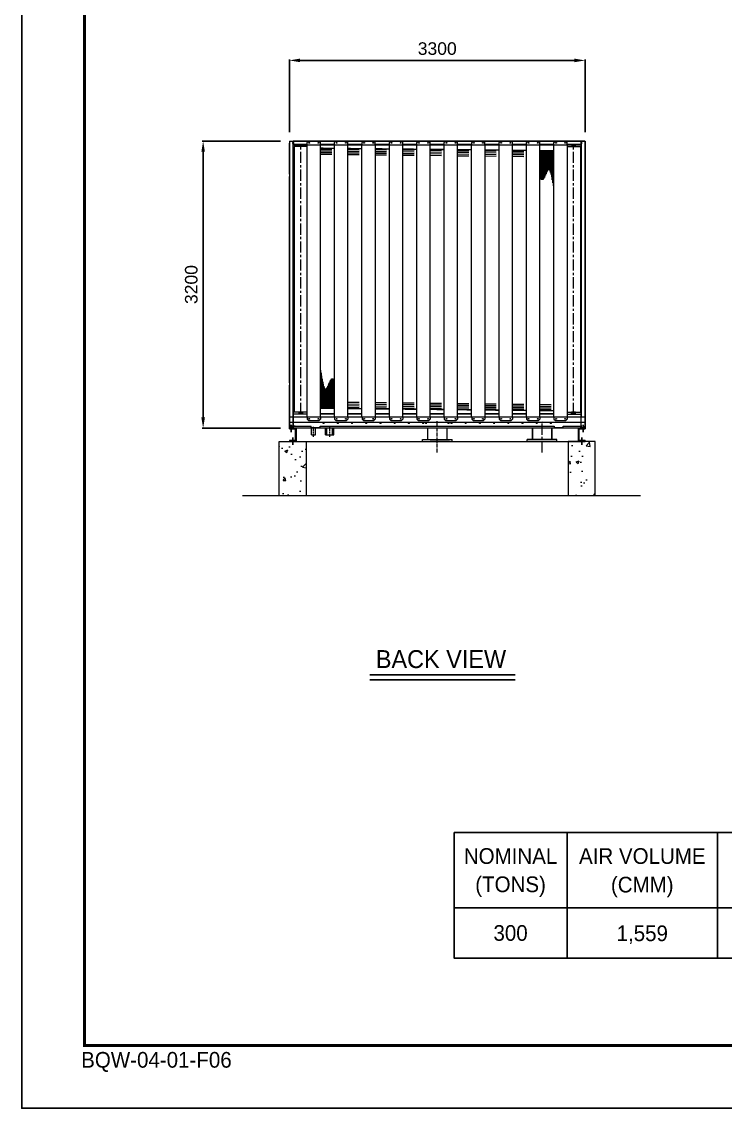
# Model space of a CAD drawing. Header units: millimetres. Extents: x -661502 to 32907, y -140885 to 22606.
# Drawn here: x 3500 to 11350, y 1811 to 13924 of the extents above; entities that cross this region are included whole.
import ezdxf
from ezdxf.enums import TextEntityAlignment as Align

# ---------------------------------------------------------------- set-up
doc = ezdxf.new("R2010")
doc.units = ezdxf.units.MM
for name, pattern in [('CENTER', [2, 1.25, -0.25, 0.25, -0.25]), ('CENTERX2', [4, 2.5, -0.5, 0.5, -0.5]), ('DASHED', [15, 12, -3])]:
    doc.linetypes.add(name, pattern=pattern)
for name, color, linetype in [('center', 1, 'CENTER'), ('냉각탑_box', 1, 'Continuous'), ('냉각탑_form', 1, 'Continuous'), ('냉각탑_text', 3, 'Continuous'), ('냉각탑_기초', 23, 'Continuous')]:
    doc.layers.add(name, color=color, linetype=linetype)
doc.styles.get("Standard").update_dxf_attribs({"font": 'arial.ttf'})
doc.styles.add('돋움', font='Dotum.ttf')
doc.dimstyles.new('1.40', dxfattribs={"dimscale": 20, "dimtxt": 1.5, "dimasz": 1, "dimexe": 0.5, "dimexo": 0.5, "dimgap": 0.5, "dimtad": 1, "dimdec": 0, "dimzin": 0, "dimdsep": 46, "dimtxsty": 'Standard', "dimcen": 0, "dimclrd": 2, "dimclre": 2, "dimclrt": 3, "dimadec": 0, "dimazin": 0, "dimtfac": 1, "dimtdec": 0, "dimtmove": 0, "dimatfit": 0, "dimfxl": 1, "dimtolj": 1, "dimtzin": 0, "dimlwd": -1, "dimlwe": -1, "dimarcsym": 0})

# ---------------------------------------------------------------- blocks, each defined once
blk = doc.blocks.new('*D347')
at = {"color": 2, "transparency": 16777216}
for p, q in [((6386, 12594), (5514, 12594)), ((5524, 9514), (5524, 12474)), ((6386, 9394), (5514, 9394))]:
    blk.add_line(p, q, dxfattribs=at)
for points in [[(5504, 12474), (5544, 12474), (5524, 12594)], [(5504, 9514), (5544, 9514), (5524, 9394)]]:
    blk.add_solid(points, dxfattribs=at)
at = {"layer": 'Defpoints', "color": 0, "transparency": 16777216}
for p in [(5524, 12594), (6486, 12594), (6486, 9394)]:
    blk.add_point(p, dxfattribs=at)
at = {"color": 3, "lineweight": 5, "transparency": 16777216, "insert": (5392, 10994), "char_height": 140, "attachment_point": 5, "rotation": 90}
blk.add_mtext('\\A1;3200', dxfattribs=at)
blk = doc.blocks.new('*D349')
at = {"color": 2, "transparency": 16777216}
for p, q in [((6486, 12694), (6486, 13503)), ((6606, 13493), (9666, 13493)), ((9786, 12694), (9786, 13503))]:
    blk.add_line(p, q, dxfattribs=at)
for points in [[(6606, 13513), (6606, 13473), (6486, 13493)], [(9666, 13513), (9666, 13473), (9786, 13493)]]:
    blk.add_solid(points, dxfattribs=at)
at = {"layer": 'Defpoints', "color": 0, "transparency": 16777216}
for p in [(9786, 13493), (6486, 12594), (9786, 12594)]:
    blk.add_point(p, dxfattribs=at)
at = {"color": 3, "lineweight": 5, "transparency": 16777216, "insert": (8136, 13624), "char_height": 140, "attachment_point": 5}
blk.add_mtext('\\A1;3300', dxfattribs=at)
blk = doc.blocks.new('3')
at = {"lineweight": 20}
for p, q in [((6486, 12594), (6486, 9394)), ((6486, 12594), (9786, 12594)), ((6488, 12592), (6488, 9396)), ((6488, 12592), (6526, 12592)), ((6526, 12592), (6526, 12564)), ((6528, 12564), (6526, 12564)), ((6528, 9519), (6528, 12594)), ((6528, 12554), (6685, 12554)), ((9742, 12592), (6530, 12592)), ((6530, 12592), (6530, 12556)), ((6530, 12556), (6555, 12556)), ((6538, 12535), (6538, 9570)), ((6684, 12535), (6538, 12535)), ((6555, 12556), (6555, 12554)), ((6684, 9519), (6684, 12552)), ((6684, 12552), (6834, 12552)), ((6685, 12576), (6700, 12591)), ((6685, 12552), (6685, 12576)), ((6700, 12591), (6818, 12591)), ((6833, 12576), (6818, 12591)), ((6833, 12552), (6833, 12576)), ((6833, 12554), (6991, 12554)), ((6834, 9519), (6834, 12552)), ((6834, 12515), (6990, 12513)), ((6990, 9519), (6990, 12552)), ((6990, 12552), (7140, 12552)), ((6991, 12576), (7006, 12591)), ((6991, 12552), (6991, 12576)), ((7006, 12591), (7124, 12591)), ((7139, 12576), (7124, 12591)), ((7139, 12552), (7139, 12576)), ((7139, 12554), (7297, 12554)), ((7140, 9519), (7140, 12552)), ((7140, 12511), (7296, 12510)), ((7296, 9519), (7296, 12552)), ((7296, 12552), (7446, 12552)), ((7297, 12576), (7312, 12591)), ((7297, 12552), (7297, 12576)), ((7312, 12591), (7430, 12591)), ((7445, 12576), (7430, 12591)), ((7445, 12552), (7445, 12576)), ((7445, 12554), (7603, 12554)), ((7446, 9519), (7446, 12552)), ((7446, 12508), (7602, 12506)), ((7602, 9519), (7602, 12552)), ((7602, 12552), (7752, 12552)), ((7603, 12576), (7618, 12591)), ((7603, 12552), (7603, 12576)), ((7618, 12591), (7736, 12591)), ((7751, 12576), (7736, 12591)), ((7751, 12552), (7751, 12576)), ((7751, 12554), (7909, 12554)), ((7752, 9519), (7752, 12552)), ((7752, 12505), (7908, 12503)), ((7908, 9519), (7908, 12552)), ((7908, 12552), (8058, 12552)), ((7909, 12576), (7924, 12591)), ((7909, 12552), (7909, 12576)), ((7924, 12591), (8042, 12591)), ((8057, 12576), (8042, 12591)), ((8057, 12552), (8057, 12576)), ((8057, 12554), (8215, 12554)), ((8058, 9519), (8058, 12552)), ((8058, 12501), (8214, 12500)), ((8214, 9519), (8214, 12552)), ((8214, 12552), (8364, 12552)), ((8215, 12576), (8230, 12591)), ((8215, 12552), (8215, 12576)), ((8230, 12591), (8348, 12591)), ((8363, 12576), (8348, 12591)), ((8363, 12552), (8363, 12576)), ((8363, 12554), (8521, 12554)), ((8364, 9519), (8364, 12552)), ((8364, 12498), (8520, 12496)), ((8520, 9519), (8520, 12552)), ((8520, 12552), (8670, 12552)), ((8521, 12576), (8536, 12591)), ((8521, 12552), (8521, 12576)), ((8536, 12591), (8654, 12591)), ((8669, 12576), (8654, 12591)), ((8669, 12552), (8669, 12576)), ((8669, 12554), (8827, 12554)), ((8670, 9519), (8670, 12552)), ((8670, 12495), (8826, 12493)), ((8826, 9519), (8826, 12552)), ((8826, 12552), (8976, 12552)), ((8827, 12576), (8842, 12591)), ((8827, 12552), (8827, 12576)), ((8842, 12591), (8960, 12591)), ((8975, 12576), (8960, 12591)), ((8975, 12552), (8975, 12576)), ((8975, 12554), (9133, 12554)), ((8976, 9519), (8976, 12552)), ((8976, 12491), (9132, 12490)), ((9132, 9519), (9132, 12552)), ((9132, 12552), (9282, 12552)), ((9133, 12576), (9148, 12591)), ((9133, 12552), (9133, 12576)), ((9148, 12591), (9266, 12591)), ((9281, 12576), (9266, 12591)), ((9281, 12552), (9281, 12576)), ((9281, 12554), (9439, 12554)), ((9282, 9519), (9282, 12552)), ((9282, 12488), (9438, 12486)), ((9438, 9519), (9438, 12552)), ((9438, 12552), (9588, 12552)), ((9439, 12576), (9454, 12591)), ((9439, 12552), (9439, 12576)), ((9454, 12591), (9572, 12591)), ((9587, 12576), (9572, 12591)), ((9587, 12552), (9587, 12576)), ((9587, 12554), (9744, 12554)), ((9588, 9519), (9588, 12552)), ((9588, 12535), (9734, 12535)), ((9742, 12556), (9718, 12556)), ((9744, 12554), (9718, 12554)), ((9722, 12556), (9722, 12554)), ((9734, 12535), (9734, 9570)), ((9742, 12592), (9742, 12556)), ((9744, 12594), (9744, 9519)), ((9744, 12564), (9746, 12564)), ((9784, 12592), (9746, 12592)), ((9746, 12592), (9746, 12564)), ((9784, 12592), (9784, 9396)), ((9786, 12594), (9786, 9394)), ((6684, 9570), (6538, 9570)), ((6834, 9619), (6990, 9617)), ((7140, 9616), (7296, 9614)), ((7446, 9612), (7602, 9611)), ((7752, 9609), (7908, 9607)), ((8058, 9606), (8214, 9604)), ((8364, 9602), (8520, 9601)), ((8670, 9599), (8826, 9597)), ((8976, 9596), (9132, 9594)), ((9282, 9592), (9438, 9591)), ((9588, 9570), (9734, 9570)), ((6486, 9519), (9786, 9519)), ((6486, 9459), (6486, 9394)), ((6488, 9459), (6488, 9396)), ((6488, 9459), (9784, 9459)), ((6528, 9394), (6528, 9459)), ((6685, 9519), (6685, 9495)), ((6685, 9495), (6700, 9480)), ((6700, 9480), (6818, 9480)), ((6833, 9495), (6818, 9480)), ((6833, 9519), (6833, 9495)), ((6990, 9550), (6834, 9550)), ((6991, 9519), (6991, 9495)), ((6991, 9495), (7006, 9480)), ((7006, 9480), (7124, 9480)), ((7139, 9495), (7124, 9480)), ((7139, 9519), (7139, 9495)), ((7296, 9550), (7140, 9550)), ((7297, 9519), (7297, 9495)), ((7297, 9495), (7312, 9480)), ((7312, 9480), (7430, 9480)), ((7445, 9495), (7430, 9480)), ((7445, 9519), (7445, 9495)), ((7602, 9550), (7446, 9550)), ((7603, 9519), (7603, 9495)), ((7603, 9495), (7618, 9480)), ((7618, 9480), (7736, 9480)), ((7751, 9495), (7736, 9480)), ((7751, 9519), (7751, 9495)), ((7908, 9550), (7752, 9550)), ((7909, 9519), (7909, 9495)), ((7909, 9495), (7924, 9480)), ((7924, 9480), (8042, 9480)), ((8057, 9495), (8042, 9480)), ((8057, 9519), (8057, 9495)), ((8214, 9550), (8058, 9550)), ((8215, 9519), (8215, 9495)), ((8215, 9495), (8230, 9480)), ((8230, 9480), (8348, 9480)), ((8363, 9495), (8348, 9480)), ((8363, 9519), (8363, 9495)), ((8520, 9550), (8364, 9550)), ((8521, 9519), (8521, 9495)), ((8521, 9495), (8536, 9480)), ((8536, 9480), (8654, 9480)), ((8669, 9495), (8654, 9480)), ((8669, 9519), (8669, 9495)), ((8826, 9550), (8670, 9550)), ((8827, 9519), (8827, 9495)), ((8827, 9495), (8842, 9480)), ((8842, 9480), (8960, 9480)), ((8975, 9495), (8960, 9480)), ((8975, 9519), (8975, 9495)), ((9132, 9550), (8976, 9550)), ((9133, 9519), (9133, 9495)), ((9133, 9495), (9148, 9480)), ((9148, 9480), (9266, 9480)), ((9281, 9495), (9266, 9480)), ((9281, 9519), (9281, 9495)), ((9438, 9550), (9282, 9550)), ((9439, 9519), (9439, 9495)), ((9439, 9495), (9454, 9480)), ((9454, 9480), (9572, 9480)), ((9587, 9495), (9572, 9480)), ((9587, 9519), (9587, 9495)), ((9744, 9394), (9744, 9459)), ((9784, 9459), (9784, 9396)), ((6561, 9394), (6486, 9394)), ((6488, 9396), (6526, 9396)), ((6526, 9396), (6526, 9424)), ((9711, 9394), (9786, 9394)), ((9744, 9424), (9746, 9424)), ((9746, 9396), (9746, 9424)), ((9784, 9396), (9746, 9396))]:
    blk.add_line(p, q, dxfattribs=at)
at = {"color": 7, "lineweight": 20, "ltscale": 0.280701}
for p, q in [((6486, 12226), (6486, 12572)), ((6486, 12572), (6486, 12476)), ((6528, 12207), (6528, 12590)), ((6685, 12554), (6531, 12554)), ((9739, 12594), (6533, 12594)), ((6991, 12554), (6833, 12554)), ((7297, 12554), (7139, 12554)), ((7603, 12554), (7445, 12554)), ((7909, 12554), (7751, 12554)), ((8215, 12554), (8057, 12554)), ((8521, 12554), (8363, 12554)), ((8827, 12554), (8669, 12554)), ((9133, 12554), (8975, 12554)), ((9439, 12554), (9281, 12554)), ((9741, 12554), (9587, 12554)), ((9744, 12207), (9744, 12590)), ((9786, 12226), (9786, 12572)), ((6486, 12456), (6486, 12226)), ((6530, 12332), (6530, 12278)), ((6530, 12278), (6530, 9774)), ((9743, 12278), (9743, 12332)), ((9743, 12277), (9744, 12279)), ((9743, 12277), (9743, 12278)), ((9743, 12277), (9743, 12270)), ((9743, 12270), (9743, 12269)), ((9743, 12270), (9744, 12269)), ((9743, 12223), (9743, 12269)), ((9744, 12278), (9744, 12345)), ((9744, 12269), (9744, 12279)), ((9744, 12278), (9744, 12279)), ((9744, 12269), (9744, 12269)), ((9744, 12232), (9744, 12269)), ((6486, 9898), (6486, 12199)), ((6528, 9899), (6528, 12199)), ((9743, 12231), (9744, 12233)), ((9743, 12231), (9743, 12232)), ((9743, 12224), (9743, 12231)), ((9743, 12224), (9743, 12223)), ((9743, 12224), (9744, 12223)), ((9743, 9397), (9743, 12223)), ((9744, 12233), (9744, 12232)), ((9744, 12232), (9744, 12233)), ((9744, 12232), (9744, 12223)), ((9744, 12223), (9744, 12223)), ((9744, 9656), (9744, 12223)), ((9786, 9898), (9786, 12199)), ((6486, 10068), (6486, 10068)), ((6486, 10061), (6486, 10061)), ((6486, 9416), (6486, 9872)), ((6528, 9899), (6528, 9890)), ((6528, 9397), (6528, 9890)), ((6530, 9872), (6530, 9416)), ((6530, 9872), (6538, 9872)), ((9744, 9397), (9744, 9890)), ((9786, 9416), (9786, 9872)), ((6528, 9774), (6530, 9774)), ((9742, 9647), (9742, 9657)), ((9742, 9656), (9742, 9657)), ((9743, 9655), (9742, 9657)), ((9743, 9648), (9742, 9647)), ((9742, 9647), (9742, 9647)), ((9742, 9611), (9742, 9601)), ((9742, 9610), (9742, 9611)), ((9743, 9609), (9742, 9611)), ((9743, 9602), (9742, 9601)), ((9742, 9601), (9742, 9601)), ((9743, 9655), (9744, 9657)), ((9743, 9655), (9743, 9648)), ((9743, 9655), (9743, 9655)), ((9743, 9648), (9744, 9647)), ((9743, 9609), (9744, 9611)), ((9743, 9602), (9743, 9609)), ((9743, 9602), (9744, 9601)), ((9744, 9647), (9744, 9657)), ((9744, 9656), (9744, 9657)), ((9744, 9647), (9744, 9647)), ((9744, 9611), (9744, 9601)), ((9744, 9610), (9744, 9611)), ((9744, 9601), (9744, 9601)), ((6486, 9510), (6486, 9479)), ((6486, 9479), (6486, 9459)), ((6486, 9459), (6486, 9429)), ((6868, 9454), (6868, 9442)), ((7027, 9454), (7027, 9442)), ((7185, 9454), (7185, 9442)), ((7344, 9454), (7344, 9442)), ((7502, 9454), (7502, 9442)), ((7661, 9454), (7661, 9442)), ((7819, 9454), (7819, 9442)), ((7978, 9454), (7978, 9442)), ((8005, 9449), (8017, 9449)), ((8011, 9455), (8011, 9443)), ((8255, 9449), (8267, 9449)), ((8261, 9455), (8261, 9443)), ((8295, 9454), (8295, 9442)), ((8453, 9454), (8453, 9442)), ((8612, 9454), (8612, 9442)), ((8770, 9454), (8770, 9442)), ((8929, 9454), (8929, 9442)), ((9087, 9454), (9087, 9442)), ((9246, 9454), (9246, 9442)), ((9404, 9454), (9404, 9442)), ((9744, 9544), (9742, 9544)), ((9742, 9541), (9744, 9541)), ((9742, 9540), (9744, 9540)), ((9744, 9540), (9742, 9540)), ((6486, 9429), (6486, 9419)), ((6486, 9397), (6486, 9414)), ((6488, 9397), (6488, 9416)), ((6525, 9396), (6490, 9396)), ((6490, 9394), (6525, 9394)), ((6525, 9394), (6532, 9394)), ((6528, 9398), (6530, 9398)), ((6530, 9397), (6528, 9397)), ((6530, 9396), (6530, 9416)), ((6550, 9416), (6530, 9416)), ((6530, 9395), (6530, 9396)), ((6532, 9396), (6530, 9396)), ((6530, 9395), (6532, 9395)), ((6532, 9394), (6532, 9416)), ((6532, 9414), (6730, 9414)), ((6730, 9394), (6532, 9394)), ((6730, 9394), (6730, 9414)), ((6830, 9396), (6730, 9396)), ((9442, 9394), (6730, 9394)), ((6830, 9394), (6830, 9414)), ((6830, 9414), (9442, 9414)), ((6862, 9448), (6874, 9448)), ((7021, 9448), (7033, 9448)), ((7179, 9448), (7191, 9448)), ((7338, 9448), (7350, 9448)), ((7496, 9448), (7508, 9448)), ((7655, 9448), (7667, 9448)), ((7813, 9448), (7825, 9448)), ((7972, 9448), (7984, 9448)), ((8289, 9448), (8301, 9448)), ((8447, 9448), (8459, 9448)), ((8606, 9448), (8618, 9448)), ((8764, 9448), (8776, 9448)), ((8923, 9448), (8935, 9448)), ((9081, 9448), (9093, 9448)), ((9240, 9448), (9252, 9448)), ((9398, 9448), (9410, 9448)), ((9442, 9414), (9442, 9397)), ((9442, 9394), (9442, 9397)), ((9542, 9396), (9442, 9396)), ((9542, 9394), (9442, 9394)), ((9542, 9414), (9740, 9414)), ((9542, 9394), (9542, 9414)), ((9740, 9394), (9542, 9394)), ((9740, 9394), (9740, 9414)), ((9742, 9396), (9740, 9396)), ((9740, 9395), (9742, 9395)), ((9740, 9395), (9742, 9395)), ((9748, 9394), (9740, 9394)), ((9742, 9416), (9742, 9396)), ((9744, 9398), (9742, 9398)), ((9742, 9397), (9744, 9397)), ((9742, 9397), (9744, 9397)), ((9742, 9395), (9742, 9396)), ((9744, 9397), (9744, 9397)), ((9784, 9397), (9784, 9416)), ((9786, 9397), (9786, 9414))]:
    blk.add_line(p, q, dxfattribs=at)
at = {"color": 7, "lineweight": 20}
for p, q in [((6684, 12552), (6530, 12552)), ((6530, 12332), (6530, 12552)), ((6530, 12550), (6684, 12550)), ((6530, 12335), (6530, 12548)), ((6533, 12552), (6684, 12552)), ((6533, 12550), (6684, 12550)), ((6990, 12552), (6834, 12552)), ((6834, 12552), (6990, 12552)), ((6834, 12550), (6990, 12550)), ((6834, 12550), (6990, 12550)), ((7140, 12552), (7296, 12552)), ((7140, 12550), (7296, 12550)), ((7140, 12550), (7296, 12550)), ((7602, 12552), (7446, 12552)), ((7446, 12552), (7602, 12552)), ((7446, 12550), (7602, 12550)), ((7446, 12550), (7602, 12550)), ((7908, 12552), (7752, 12552)), ((7752, 12552), (7908, 12552)), ((7752, 12550), (7908, 12550)), ((7752, 12550), (7908, 12550)), ((8214, 12552), (8058, 12552)), ((8058, 12552), (8214, 12552)), ((8058, 12550), (8214, 12550)), ((8520, 12552), (8364, 12552)), ((8364, 12550), (8520, 12550)), ((8826, 12552), (8670, 12552)), ((8670, 12550), (8826, 12550)), ((9132, 12552), (8976, 12552)), ((8976, 12550), (9132, 12550)), ((9438, 12552), (9282, 12552)), ((9282, 12550), (9438, 12550)), ((9743, 12552), (9588, 12552)), ((9588, 12550), (9743, 12550)), ((9743, 12332), (9743, 12552)), ((8028, 9394), (8028, 9266)), ((8244, 9394), (8244, 9266)), ((6733, 9319), (6778, 9319)), ((6890, 9319), (6982, 9319)), ((7971, 9266), (8301, 9266)), ((7971, 9244), (7971, 9266)), ((7971, 9244), (8301, 9244)), ((8274, 9244), (8058, 9244)), ((8301, 9244), (8301, 9266))]:
    blk.add_line(p, q, dxfattribs=at)
at = {"lineweight": 20, "ltscale": 30}
for p, q in [((6598, 12550), (6598, 12535)), ((6634, 12535), (6598, 12535)), ((6607, 12550), (6607, 12535)), ((6625, 12550), (6625, 12535)), ((6634, 12550), (6634, 12535)), ((9638, 12550), (9638, 12535)), ((9674, 12535), (9638, 12535)), ((9647, 12550), (9647, 12535)), ((9665, 12550), (9665, 12535)), ((9674, 12550), (9674, 12535)), ((6595, 9550), (6595, 9570)), ((6638, 9570), (6595, 9570)), ((6606, 9550), (6606, 9570)), ((6627, 9550), (6627, 9570)), ((6638, 9550), (6638, 9570)), ((9635, 9550), (9635, 9570)), ((9678, 9570), (9635, 9570)), ((9646, 9550), (9646, 9570)), ((9667, 9550), (9667, 9570)), ((9678, 9550), (9678, 9570))]:
    blk.add_line(p, q, dxfattribs=at)
at = {"color": 1, "linetype": 'CENTER', "lineweight": 20, "ltscale": 100}
for p, q in [((6616, 9550), (6616, 12550)), ((6834, 12505), (6990, 12504)), ((6834, 12486), (6990, 12484)), ((7140, 12502), (7296, 12500)), ((7140, 12483), (7296, 12481)), ((7446, 12499), (7602, 12497)), ((7446, 12479), (7602, 12478)), ((7752, 12495), (7908, 12493)), ((8058, 12492), (8214, 12490)), ((8364, 12488), (8520, 12487)), ((8670, 12485), (8826, 12483)), ((8976, 12482), (9132, 12480)), ((9282, 12478), (9438, 12477)), ((9656, 12550), (9656, 12528)), ((9656, 9550), (9656, 12535)), ((6834, 12467), (6990, 12465)), ((6834, 12448), (6990, 12446)), ((7140, 12464), (7296, 12462)), ((7140, 12445), (7296, 12443)), ((7446, 12460), (7602, 12459)), ((7446, 12441), (7602, 12440)), ((7752, 12476), (7908, 12474)), ((7752, 12457), (7908, 12455)), ((7752, 12438), (7908, 12436)), ((8058, 12473), (8214, 12471)), ((8058, 12454), (8214, 12452)), ((8058, 12435), (8214, 12433)), ((8364, 12469), (8520, 12468)), ((8364, 12450), (8520, 12449)), ((8364, 12431), (8520, 12430)), ((8670, 12466), (8826, 12464)), ((8670, 12447), (8826, 12445)), ((8670, 12428), (8826, 12426)), ((8976, 12463), (9132, 12461)), ((8976, 12444), (9132, 12442)), ((8976, 12425), (9132, 12423)), ((9282, 12459), (9438, 12458)), ((9282, 12440), (9438, 12439)), ((9282, 12421), (9438, 12420)), ((6834, 9686), (6990, 9684)), ((6834, 9667), (6990, 9665)), ((6834, 9648), (6990, 9646)), ((6834, 9629), (6990, 9627)), ((7140, 9682), (7296, 9681)), ((7140, 9663), (7296, 9662)), ((7140, 9644), (7296, 9643)), ((7140, 9625), (7296, 9624)), ((7446, 9679), (7602, 9677)), ((7446, 9660), (7602, 9658)), ((7446, 9641), (7602, 9639)), ((7446, 9622), (7602, 9620)), ((7752, 9676), (7908, 9674)), ((7752, 9657), (7908, 9655)), ((7752, 9638), (7908, 9636)), ((7752, 9619), (7908, 9617)), ((8058, 9672), (8214, 9671)), ((8058, 9653), (8214, 9652)), ((8058, 9634), (8214, 9633)), ((8058, 9615), (8214, 9614)), ((8364, 9669), (8520, 9667)), ((8364, 9650), (8520, 9648)), ((8364, 9631), (8520, 9629)), ((8364, 9612), (8520, 9610)), ((8670, 9666), (8826, 9664)), ((8670, 9647), (8826, 9645)), ((8670, 9628), (8826, 9626)), ((8670, 9609), (8826, 9607)), ((8976, 9662), (9132, 9661)), ((8976, 9643), (9132, 9642)), ((8976, 9624), (9132, 9623)), ((8976, 9605), (9132, 9604)), ((9282, 9659), (9438, 9657)), ((9282, 9640), (9438, 9638)), ((9282, 9621), (9438, 9619)), ((9282, 9602), (9438, 9600))]:
    blk.add_line(p, q, dxfattribs=at)
at = {"color": 6, "linetype": 'DASHED', "lineweight": 20}
for p, q in [((6834, 12517), (6990, 12515)), ((7140, 12513), (7296, 12512)), ((7446, 12510), (7602, 12508)), ((7752, 12507), (7908, 12505)), ((8058, 12503), (8214, 12502)), ((8364, 12500), (8520, 12498)), ((8670, 12497), (8826, 12495)), ((8976, 12493), (9132, 12492)), ((9282, 12490), (9438, 12488)), ((6834, 9617), (6990, 9615)), ((7140, 9614), (7296, 9612)), ((7446, 9610), (7602, 9609)), ((7752, 9607), (7908, 9605)), ((8058, 9604), (8214, 9602)), ((8364, 9600), (8520, 9599)), ((8670, 9597), (8826, 9595)), ((8976, 9594), (9132, 9592)), ((9282, 9590), (9438, 9589)), ((6990, 9552), (6834, 9552)), ((7296, 9552), (7140, 9552)), ((7602, 9552), (7446, 9552)), ((7908, 9552), (7752, 9552)), ((8214, 9552), (8058, 9552)), ((8520, 9552), (8364, 9552)), ((8826, 9552), (8670, 9552)), ((9132, 9552), (8976, 9552)), ((9438, 9552), (9282, 9552))]:
    blk.add_line(p, q, dxfattribs=at)
at = {"color": 5, "lineweight": 20, "ltscale": 30}
for p, q in [((9284, 12488), (9284, 12179)), ((9290, 12488), (9290, 12169)), ((9296, 12488), (9296, 12163)), ((9302, 12488), (9302, 12160)), ((9308, 12488), (9308, 12160)), ((9314, 12488), (9314, 12163)), ((9320, 12488), (9320, 12169)), ((9326, 12488), (9326, 12178)), ((9332, 12488), (9332, 12189)), ((9338, 12488), (9338, 12202)), ((9344, 12487), (9344, 12215)), ((9350, 12487), (9350, 12229)), ((9356, 12487), (9356, 12242)), ((9362, 12487), (9362, 12254)), ((9368, 12487), (9368, 12264)), ((9374, 12487), (9374, 12271)), ((9380, 12487), (9380, 12273)), ((9386, 12487), (9386, 12269)), ((9392, 12487), (9392, 12260)), ((9398, 12487), (9398, 12244)), ((9404, 12487), (9404, 12222)), ((9410, 12487), (9410, 12194)), ((9416, 12487), (9416, 12162)), ((9422, 12487), (9422, 12127)), ((9428, 12486), (9428, 12094)), ((9434, 12486), (9434, 12066)), ((6838, 9619), (6838, 10039)), ((6844, 9619), (6844, 10011)), ((6850, 9619), (6850, 9978)), ((6856, 9619), (6856, 9943)), ((6952, 9618), (6952, 9936)), ((6958, 9618), (6958, 9942)), ((6964, 9617), (6964, 9946)), ((6970, 9617), (6970, 9945)), ((6976, 9617), (6976, 9942)), ((6982, 9617), (6982, 9936)), ((6862, 9619), (6862, 9911)), ((6868, 9619), (6868, 9883)), ((6874, 9619), (6874, 9861)), ((6880, 9618), (6880, 9845)), ((6886, 9618), (6886, 9836)), ((6892, 9618), (6892, 9833)), ((6898, 9618), (6898, 9835)), ((6904, 9618), (6904, 9841)), ((6910, 9618), (6910, 9851)), ((6916, 9618), (6916, 9863)), ((6922, 9618), (6922, 9877)), ((6928, 9618), (6928, 9890)), ((6934, 9618), (6934, 9904)), ((6940, 9618), (6940, 9916)), ((6946, 9618), (6946, 9927)), ((6988, 9617), (6988, 9927))]:
    blk.add_line(p, q, dxfattribs=at)
at = {"color": 0, "lineweight": 20}
for p, q in [((9743, 12278), (9743, 12269)), ((6684, 9550), (6530, 9550)), ((9588, 9550), (9743, 9550)), ((6486, 9394), (6561, 9394)), ((6526, 9424), (6528, 9424)), ((9711, 9394), (9786, 9394))]:
    blk.add_line(p, q, dxfattribs=at)
at = {"color": 7, "lineweight": 25, "ltscale": 0.008333}
for p, q in [((6486, 9394), (6486, 9384)), ((9786, 9394), (9786, 9384))]:
    blk.add_line(p, q, dxfattribs=at)
at = {"color": 7, "lineweight": 25, "ltscale": 0.125}
for p, q in [((6561, 9394), (6486, 9394)), ((9711, 9394), (9786, 9394)), ((6486, 9244), (6561, 9244)), ((9786, 9244), (9711, 9244))]:
    blk.add_line(p, q, dxfattribs=at)
at = {"color": 7, "lineweight": 25, "ltscale": 0.05125}
for p, q in [((6486, 9384), (6545, 9384)), ((9786, 9384), (9728, 9384)), ((6545, 9254), (6486, 9254)), ((9728, 9254), (9786, 9254))]:
    blk.add_line(p, q, dxfattribs=at)
for p, q in [((6496, 9384), (6496, 9394)), ((6518, 9384), (6518, 9394)), ((9754, 9384), (9754, 9394)), ((9776, 9384), (9776, 9394)), ((6513, 9244), (6513, 9254)), ((6535, 9244), (6535, 9254)), ((9738, 9244), (9738, 9254)), ((9760, 9244), (9760, 9254))]:
    blk.add_line(p, q)
at = {"color": 1, "linetype": 'CENTERX2', "ltscale": 50}
for p, q in [((6507, 9349), (6507, 9429)), ((9765, 9349), (9765, 9429)), ((6524, 9209), (6524, 9289)), ((9749, 9209), (9749, 9289))]:
    blk.add_line(p, q, dxfattribs=at)
at = {"color": 7, "lineweight": 25, "ltscale": 0.091667}
for p, q in [((6555, 9374), (6555, 9264)), ((9718, 9374), (9718, 9264))]:
    blk.add_line(p, q, dxfattribs=at)
at = {"ltscale": 25}
for p, q in [((6561, 9394), (6561, 9244)), ((9711, 9394), (9711, 9244))]:
    blk.add_line(p, q, dxfattribs=at)
at = {"lineweight": 5}
for p, q in [((6733, 9319), (6733, 9394)), ((6778, 9319), (6778, 9394)), ((6890, 9319), (6890, 9394)), ((6903, 9319), (6903, 9394)), ((6968, 9319), (6968, 9394)), ((6982, 9319), (6982, 9394)), ((6561, 9244), (9711, 9244))]:
    blk.add_line(p, q, dxfattribs=at)
at = {"color": 0, "ltscale": 30}
for p, q in [((9198, 9394), (9198, 9266)), ((9414, 9394), (9414, 9266))]:
    blk.add_line(p, q, dxfattribs=at)
at = {"color": 7, "lineweight": 15, "ltscale": 0.0625}
for p, q in [((6486, 9254), (6486, 9244)), ((9786, 9254), (9786, 9244))]:
    blk.add_line(p, q, dxfattribs=at)
at = {"color": 7, "lineweight": 15}
for p, q in [((9141, 9244), (9141, 9266)), ((9471, 9266), (9141, 9266)), ((9471, 9244), (9141, 9244)), ((9471, 9244), (9471, 9266))]:
    blk.add_line(p, q, dxfattribs=at)
at = {"lineweight": 20}
for centre in [(6708, 12574), (6810, 12574), (7014, 12574), (7116, 12574), (7320, 12574), (7422, 12574), (7626, 12574), (7728, 12574), (7932, 12574), (8034, 12574), (8238, 12574), (8340, 12574), (8544, 12574), (8646, 12574), (8850, 12574), (8952, 12574), (9156, 12574), (9258, 12574), (9462, 12574), (9564, 12574), (6708, 9497), (6810, 9497), (7014, 9497), (7116, 9497), (7320, 9497), (7422, 9497), (7626, 9497), (7728, 9497), (7932, 9497), (8034, 9497), (8238, 9497), (8340, 9497), (8544, 9497), (8646, 9497), (8850, 9497), (8952, 9497), (9156, 9497), (9258, 9497), (9462, 9497), (9564, 9497)]:
    blk.add_circle(centre, 5, dxfattribs=at)
at = {"color": 7, "lineweight": 20, "ltscale": 0.280701}
for centre, radius in [((6868, 9448), 4.5), ((6868, 9448), 3), ((7027, 9448), 4.5), ((7027, 9448), 3), ((7185, 9448), 4.5), ((7185, 9448), 3), ((7344, 9448), 4.5), ((7344, 9448), 3), ((7502, 9448), 4.5), ((7502, 9448), 3), ((7661, 9448), 4.5), ((7661, 9448), 3), ((7819, 9448), 4.5), ((7819, 9448), 3), ((7978, 9448), 4.5), ((7978, 9448), 3), ((8011, 9449), 4.5), ((8011, 9449), 3), ((8261, 9449), 4.5), ((8261, 9449), 3), ((8295, 9448), 4.5), ((8295, 9448), 3), ((8453, 9448), 4.5), ((8453, 9448), 3), ((8612, 9448), 4.5), ((8612, 9448), 3), ((8770, 9448), 4.5), ((8770, 9448), 3), ((8929, 9448), 4.5), ((8929, 9448), 3), ((9087, 9448), 4.5), ((9087, 9448), 3), ((9246, 9448), 4.5), ((9246, 9448), 3), ((9404, 9448), 4.5), ((9404, 9448), 3)]:
    blk.add_circle(centre, radius, dxfattribs=at)
for centre, radius, start, end in [((6534, 9465), 3.4, 179.7634, 180), ((9747, 9549), 3.1, 180, 180.8462), ((6534, 9430), 3.4, 180, 180.3295), ((6540, 9387), 11.5, 131.8425, 134.0279), ((9733, 9387), 11.5, 45.9721, 48.1575)]:
    blk.add_arc(centre, radius, start, end, dxfattribs=at)
at = {"color": 7, "lineweight": 25}
for centre, start, end in [((6545, 9374), 0, 90), ((9728, 9374), 90, 180), ((6545, 9264), 270, 0), ((9728, 9264), 180, 270)]:
    blk.add_arc(centre, 10, start, end, dxfattribs=at)
at = {"layer": 'center', "lineweight": 20}
blk.add_line((6519, 12574), (6539, 12574), dxfattribs=at)
at = {"layer": 'center', "lineweight": 20, "ltscale": 30}
for p, q in [((6756, 9297), (6756, 9410)), ((6936, 9297), (6936, 9410))]:
    blk.add_line(p, q, dxfattribs=at)

msp = doc.modelspace()

# ---------------------------------------------------------------- hatches: boundary and pattern name
at = {"layer": '냉각탑_기초', "lineweight": 20, "ltscale": 30}
h = msp.add_hatch(dxfattribs=at)
h.set_pattern_fill('AR-CONC', color=256, scale=50, style=0)
h.set_pattern_definition([(50, (-8254.75, -7297.53), (358.63, -31.376), [37.5, -412.5]), (355, (-8254.75, -7297.53), (-69.3757, 376.096), [30, -330]), (100.4514, (-8224.87, -7300.14), (289.2547, 344.72), [31.87, -350.571]), (46.1842, (-8254.75, -7197.53), (533.6205, -82.7595), [56.25, -618.75]), (96.6356, (-8210.3, -7204.4), (467.331, 487.059), [47.805, -525.856]), (351.1842, (-8254.75, -7197.5), (467.331, 487.059), [45, -495]), (21, (-8204.75, -7222.53), (298.4535, -201.3094), [37.5, -412.5]), (326, (-8204.75, -7222.53), (121.6577, 362.575), [30, -330]), (71.4514, (-8179.9, -7239.3), (420.1113, 161.265), [31.87, -350.571]), (37.5, (-8254.75, -7297.53), (6.0799, 166.4469), [0, -326, 0, -335, 0, -331.25]), (7.5, (-8254.75, -7297.53), (131.5348, 197.2059), [0, -191, 0, -318.5, 0, -126.25]), (327.5, (-8366.25, -7297.53), (266.9112, -11.2774), [0, -125, 0, -390, 0, -517.5]), (317.5, (-8416.25, -7297.53), (291.593, 50.0525), [0, -162.5, 0, -259, 0, -367.5])])
h.paths.add_polyline_path([(6673.8, 9243.8), (6373.8, 9243.8), (6373.8, 8643.8), (6673.8, 8643.8)])
h = msp.add_hatch(dxfattribs=at)
h.set_pattern_fill('AR-CONC', color=256, scale=50, style=0)
h.set_pattern_definition([(50, (-7159.75, -7297.53), (358.63, -31.376), [37.5, -412.5]), (355, (-7159.75, -7297.53), (-69.3757, 376.096), [30, -330]), (100.4514, (-7129.87, -7300.14), (289.2547, 344.72), [31.87, -350.571]), (46.1842, (-7159.75, -7197.53), (533.6205, -82.7595), [56.25, -618.75]), (96.6356, (-7115.3, -7204.4), (467.331, 487.059), [47.805, -525.856]), (351.1842, (-7159.75, -7197.5), (467.331, 487.059), [45, -495]), (21, (-7109.75, -7222.53), (298.4535, -201.3094), [37.5, -412.5]), (326, (-7109.75, -7222.53), (121.6577, 362.575), [30, -330]), (71.4514, (-7084.9, -7239.3), (420.1113, 161.265), [31.87, -350.571]), (37.5, (-7159.75, -7297.53), (6.0799, 166.4469), [0, -326, 0, -335, 0, -331.25]), (7.5, (-7159.75, -7297.53), (131.5348, 197.2059), [0, -191, 0, -318.5, 0, -126.25]), (327.5, (-7271.25, -7297.53), (266.9112, -11.2774), [0, -125, 0, -390, 0, -517.5]), (317.5, (-7321.25, -7297.53), (291.593, 50.0525), [0, -162.5, 0, -259, 0, -367.5])])
h.paths.add_polyline_path([(9598.8, 9243.8), (9898.8, 9243.8), (9898.8, 8643.8), (9598.8, 8643.8)])

# ---------------------------------------------------------------- linework, layer by layer
at = {"color": 1, "linetype": 'CENTER', "lineweight": 20, "ltscale": 100}
msp.add_line((9305.8, 9120.5), (9305.8, 9471.6), dxfattribs=at)
at = {"layer": 'center', "lineweight": 20, "ltscale": 30}
msp.add_line((8136.3, 9122.3), (8136.3, 9472.4), dxfattribs=at)
at = {"layer": 'Defpoints'}
msp.add_lwpolyline([(3499.6, 22606.2), (32906.8, 22606.2), (32906.8, 1811.2), (3499.6, 1811.2)], close=True, dxfattribs=at)
at = {"layer": '냉각탑_box'}
for p, q in [((7383.1, 6643.8), (9006.4, 6643.8)), ((7383.1, 6585.7), (9006.4, 6585.7)), ((9584.4, 4885.6), (9584.4, 3485.6)), ((11264.4, 4885.6), (11264.4, 3485.6)), ((8324.4, 4045.6), (23374.4, 4045.6))]:
    msp.add_line(p, q, dxfattribs=at)
msp.add_lwpolyline([(8324.4, 4885.6), (23374.4, 4885.6), (23374.4, 3485.6), (8324.4, 3485.6)], close=True, dxfattribs=at)
at = {"layer": '냉각탑_form', "const_width": 35}
msp.add_lwpolyline([(4199.8, 21906.1), (4199.8, 2511.3), (32206.7, 2511.3), (32206.7, 21906.1)], close=True, dxfattribs=at)
at = {"layer": '냉각탑_기초', "lineweight": 20, "ltscale": 30}
msp.add_line((5961.7, 8643.8), (10405.4, 8643.8), dxfattribs=at)
for points in [[(6373.8, 8643.8), (6373.8, 9243.8), (6673.8, 9243.8), (6673.8, 8643.8)], [(9898.8, 8643.8), (9898.8, 9243.8), (9598.8, 9243.8), (9598.8, 8643.8)]]:
    msp.add_lwpolyline(points, dxfattribs=at)

# ---------------------------------------------------------------- block references
msp.add_blockref('3', (0, 0))

# ---------------------------------------------------------------- texts
at = {"layer": '냉각탑_form', "style": '돋움'}
msp.add_text('BQW-04-01-F06', height=175.043, dxfattribs=at).set_placement((4163, 2263.7))
at = {"layer": '냉각탑_text', "style": '돋움'}
for s, height, p in [('BACK VIEW', 199.97, (8178, 6818.8)), ('NOMINAL', 175, (8954.4, 4623.1)), ('AIR VOLUME', 175, (10424.4, 4623.1)), ('(TONS)', 175, (8954.4, 4308.1)), ('(CMM)', 175, (10423.9, 4304.4)), ('300', 175, (8954.4, 3765.6)), ('1,559', 175, (10423.9, 3761.9))]:
    msp.add_text(s, height=height, dxfattribs=at).set_placement(p, align=Align.MIDDLE_CENTER)

# ---------------------------------------------------------------- dimensions: what is measured, and where the dimension line sits
at = {"lineweight": 5}
dim = msp.add_linear_dim(base=(9786.3, 13492.8), p1=(6486.3, 12593.8), p2=(9786.3, 12593.8), dimstyle='1.40', override={"dimtxt": 7, "dimasz": 6, "dimexo": 5, "dimgap": 3}, dxfattribs=at)
dim.commit()
dim.dimension.update_dxf_attribs({"geometry": '*D349', "text_midpoint": (8136.3, 13624.3)})
dim = msp.add_linear_dim(base=(5524, 12593.8), p1=(6486.3, 9393.8), p2=(6486.3, 12593.8), angle=90, dimstyle='1.40', override={"dimtxt": 7, "dimasz": 6, "dimexo": 5, "dimgap": 3}, dxfattribs=at)
dim.commit()
dim.dimension.update_dxf_attribs({"geometry": '*D347', "text_midpoint": (5392.4, 10993.8)})

doc.saveas('drawing.dxf')
